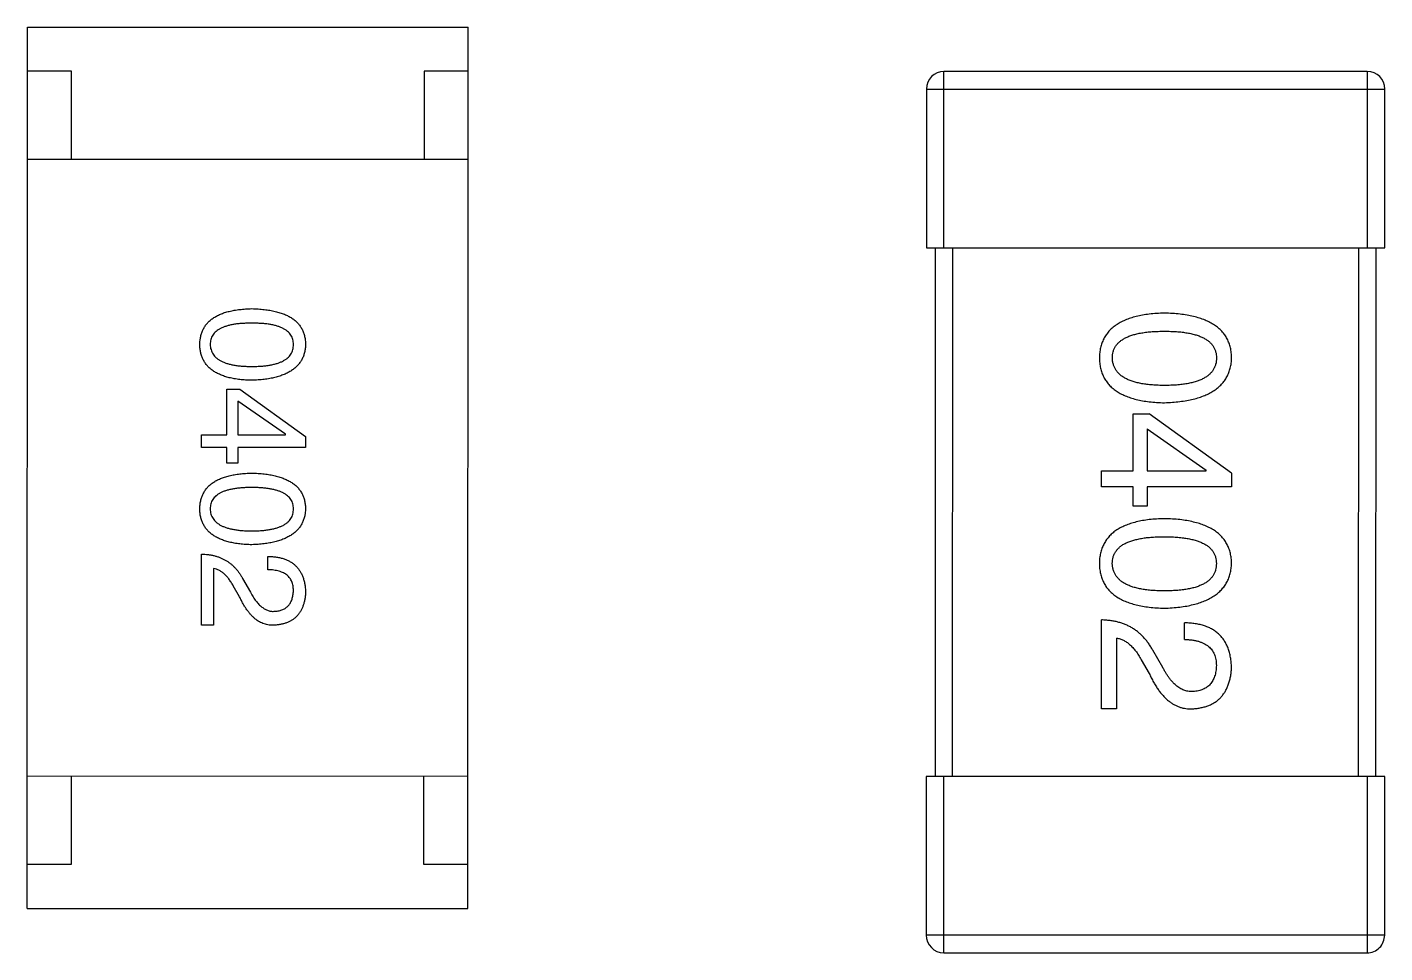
# Model space of a CAD drawing. Header units: inches. Extents: x -29 to 164, y -51 to 83.
# Drawn here: x 128.054 to 129.594, y 28.964 to 30.014 of the extents above; entities that cross this region are included whole.
import ezdxf

# ---------------------------------------------------------------- set-up
doc = ezdxf.new("R2010")
doc.units = ezdxf.units.IN
doc.header["$LTSCALE"] = 1.21
doc.header["$MEASUREMENT"] = 0
doc.layers.get('0').update_dxf_attribs({"linetype": 'CONTINUOUS'})

msp = doc.modelspace()

# ---------------------------------------------------------------- linework, layer by layer
at = {"color": 7, "linetype": 'Continuous'}
for p, q in [((128.0541, 29.0139), (128.0544, 30.0139)), ((128.0544, 30.0139), (128.5544, 30.0138)), ((128.5541, 29.0138), (128.5544, 30.0138)), ((128.1043, 29.9639), (128.0543, 29.9639)), ((128.1043, 29.8639), (128.1043, 29.9639)), ((128.5043, 29.9638), (128.5043, 29.8638)), ((128.5543, 29.9638), (128.5043, 29.9638)), ((129.094, 29.7637), (129.094, 29.9637)), ((129.574, 29.9636), (129.094, 29.9637)), ((129.574, 29.9636), (129.574, 29.7636)), ((129.074, 29.9437), (129.074, 29.7637)), ((129.074, 29.9437), (129.594, 29.9436)), ((129.594, 29.7636), (129.594, 29.9436)), ((128.5543, 29.8638), (128.0543, 29.8639)), ((129.074, 29.7637), (129.594, 29.7636)), ((129.084, 29.7637), (129.0838, 29.1637)), ((129.1038, 29.1637), (129.104, 29.7637)), ((129.564, 29.7636), (129.5638, 29.1636)), ((129.5838, 29.1636), (129.584, 29.7636)), ((128.2807, 29.5514), (128.2808, 29.6032)), ((128.2808, 29.6032), (128.2952, 29.6032)), ((128.2952, 29.6032), (128.3699, 29.5494)), ((128.2932, 29.5894), (128.2932, 29.5514)), ((128.347, 29.552), (128.2932, 29.5894)), ((129.3087, 29.5105), (129.3087, 29.5753)), ((129.3087, 29.5753), (129.3268, 29.5753)), ((129.4202, 29.508), (129.3268, 29.5753)), ((128.2519, 29.537), (128.2519, 29.5514)), ((128.2519, 29.5514), (128.2807, 29.5514)), ((128.2932, 29.5514), (128.347, 29.5514)), ((128.347, 29.5514), (128.347, 29.552)), ((129.3243, 29.5581), (129.3243, 29.5105)), ((129.3243, 29.5581), (129.3915, 29.5113)), ((128.2807, 29.537), (128.2519, 29.537)), ((128.2807, 29.5193), (128.2807, 29.537)), ((128.2932, 29.537), (128.2932, 29.5193)), ((128.3699, 29.5369), (128.2932, 29.537)), ((128.3699, 29.5494), (128.3699, 29.5369)), ((128.2932, 29.5193), (128.2807, 29.5193)), ((129.2726, 29.4925), (129.2726, 29.5105)), ((129.2726, 29.5105), (129.3087, 29.5105)), ((129.3243, 29.5105), (129.3915, 29.5105)), ((129.3915, 29.5105), (129.3915, 29.5113)), ((129.4202, 29.508), (129.4202, 29.4925)), ((129.3087, 29.4925), (129.2726, 29.4925)), ((129.3087, 29.4704), (129.3087, 29.4925)), ((129.3243, 29.4925), (129.3243, 29.4704)), ((129.4202, 29.4925), (129.3243, 29.4925)), ((129.3243, 29.4704), (129.3087, 29.4704)), ((128.2519, 29.3354), (128.2519, 29.416)), ((128.3273, 29.3983), (128.3273, 29.4134)), ((128.2656, 29.3996), (128.2656, 29.3354)), ((128.2984, 29.3885), (128.3076, 29.3727)), ((128.2951, 29.3675), (128.2879, 29.38)), ((128.2656, 29.3354), (128.2519, 29.3354)), ((129.2726, 29.2405), (129.2726, 29.3413)), ((129.3669, 29.3192), (129.3669, 29.338)), ((129.2898, 29.3208), (129.2898, 29.2405)), ((129.3423, 29.2872), (129.3308, 29.3069)), ((129.3177, 29.2962), (129.3267, 29.2806)), ((129.2898, 29.2405), (129.2726, 29.2405)), ((128.5542, 29.1638), (128.0542, 29.1639)), ((128.1042, 29.1639), (128.1042, 29.0639)), ((128.5042, 29.0638), (128.5042, 29.1638)), ((129.0738, 29.1637), (129.0738, 28.9837)), ((129.5938, 29.1636), (129.0738, 29.1637)), ((129.0938, 28.9637), (129.0938, 29.1637)), ((129.5738, 29.1636), (129.5738, 28.9636)), ((129.5938, 28.9836), (129.5938, 29.1636)), ((128.1042, 29.0639), (128.0542, 29.0639)), ((128.5542, 29.0638), (128.5042, 29.0638)), ((128.0541, 29.0139), (128.5541, 29.0138)), ((129.5938, 28.9836), (129.0738, 28.9837)), ((129.0938, 28.9637), (129.5738, 28.9636))]:
    msp.add_line(p, q, dxfattribs=at)
for centre, start, end in [((129.094, 29.9437), 89.988, 179.988), ((129.574, 29.9436), 359.988, 89.988), ((129.0938, 28.9837), 179.988, 269.988), ((129.5738, 28.9836), 269.988, 359.988)]:
    msp.add_arc(centre, 0.02, start, end, dxfattribs=at)
for points, knots in [([(128.25, 29.6538), (128.25, 29.6554), (128.2502, 29.6585), (128.2509, 29.663), (128.2521, 29.6672), (128.2538, 29.6712), (128.2559, 29.6748), (128.2585, 29.6781), (128.2615, 29.6811), (128.2651, 29.6838), (128.269, 29.6862), (128.2734, 29.6883), (128.2782, 29.6901), (128.2835, 29.6915), (128.2892, 29.6928), (128.2954, 29.6936), (128.302, 29.6942), (128.3066, 29.6944), (128.309, 29.6945)], [0, 0, 0, 0, 0.059135, 0.115606, 0.169241, 0.221578, 0.273261, 0.324749, 0.377329, 0.431642, 0.488541, 0.548597, 0.612232, 0.680174, 0.752504, 0.829777, 0.912307, 1, 1, 1, 1]), ([(128.309, 29.6945), (128.3114, 29.6944), (128.3161, 29.6942), (128.323, 29.6936), (128.3294, 29.6927), (128.3353, 29.6915), (128.3408, 29.69), (128.3458, 29.6882), (128.3503, 29.6862), (128.3544, 29.6838), (128.358, 29.6811), (128.3611, 29.6781), (128.3638, 29.6748), (128.366, 29.6711), (128.3677, 29.6672), (128.369, 29.663), (128.3697, 29.6585), (128.3699, 29.6554), (128.37, 29.6538)], [0, 0, 0, 0, 0.088823, 0.172287, 0.250296, 0.323438, 0.392244, 0.456221, 0.516635, 0.573871, 0.628, 0.680335, 0.731489, 0.782557, 0.834044, 0.886738, 0.942089, 1, 1, 1, 1]), ([(129.344, 29.6894), (129.341, 29.6893), (129.3353, 29.6891), (129.327, 29.6883), (129.3193, 29.6872), (129.3121, 29.6857), (129.3055, 29.6838), (129.2995, 29.6816), (129.294, 29.679), (129.2891, 29.676), (129.2847, 29.6726), (129.2809, 29.6689), (129.2777, 29.6647), (129.275, 29.6602), (129.273, 29.6553), (129.2714, 29.6501), (129.2705, 29.6445), (129.2703, 29.6406), (129.2702, 29.6386)], [0, 0, 0, 0, 0.087693, 0.170223, 0.247496, 0.319826, 0.387768, 0.451403, 0.511459, 0.568358, 0.622671, 0.675251, 0.726739, 0.778422, 0.830759, 0.884394, 0.940865, 1, 1, 1, 1]), ([(129.4202, 29.6386), (129.4201, 29.6405), (129.4199, 29.6444), (129.419, 29.6501), (129.4174, 29.6553), (129.4153, 29.6602), (129.4125, 29.6647), (129.4092, 29.6689), (129.4052, 29.6726), (129.4007, 29.676), (129.3956, 29.679), (129.39, 29.6816), (129.3837, 29.6838), (129.3769, 29.6857), (129.3695, 29.6872), (129.3615, 29.6883), (129.353, 29.6891), (129.347, 29.6893), (129.344, 29.6894)], [0, 0, 0, 0, 0.057911, 0.113262, 0.165956, 0.217443, 0.268511, 0.319665, 0.372, 0.426129, 0.483365, 0.543779, 0.607756, 0.676562, 0.749704, 0.827713, 0.911177, 1, 1, 1, 1]), ([(128.309, 29.6781), (128.3071, 29.6781), (128.3034, 29.678), (128.298, 29.6777), (128.293, 29.6773), (128.2884, 29.6767), (128.2842, 29.6758), (128.2803, 29.6748), (128.2768, 29.6735), (128.2736, 29.6721), (128.2708, 29.6705), (128.2684, 29.6687), (128.2663, 29.6667), (128.2647, 29.6645), (128.2633, 29.6621), (128.2624, 29.6595), (128.2619, 29.6567), (128.2618, 29.6548), (128.2618, 29.6538)], [0, 0, 0, 0, 0.096457, 0.187288, 0.27178, 0.350132, 0.423455, 0.491343, 0.554037, 0.612253, 0.666313, 0.717038, 0.764921, 0.811214, 0.856775, 0.902988, 0.950234, 1, 1, 1, 1]), ([(128.3562, 29.6538), (128.3561, 29.6548), (128.3561, 29.6567), (128.3555, 29.6595), (128.3546, 29.6621), (128.3533, 29.6645), (128.3516, 29.6667), (128.3496, 29.6687), (128.3471, 29.6705), (128.3443, 29.6721), (128.3412, 29.6735), (128.3377, 29.6748), (128.3338, 29.6758), (128.3295, 29.6767), (128.3249, 29.6773), (128.3199, 29.6777), (128.3146, 29.678), (128.3109, 29.6781), (128.309, 29.6781)], [0, 0, 0, 0, 0.049764, 0.097007, 0.143217, 0.188577, 0.235116, 0.282997, 0.333719, 0.387776, 0.445989, 0.508679, 0.576563, 0.649481, 0.728235, 0.812722, 0.903548, 1, 1, 1, 1]), ([(129.285, 29.6386), (129.285, 29.6398), (129.2851, 29.6422), (129.2858, 29.6457), (129.2869, 29.6489), (129.2886, 29.6519), (129.2907, 29.6547), (129.2933, 29.6572), (129.2963, 29.6594), (129.2998, 29.6614), (129.3037, 29.6632), (129.3081, 29.6648), (129.313, 29.666), (129.3183, 29.6671), (129.3241, 29.6679), (129.3303, 29.6685), (129.337, 29.6688), (129.3416, 29.6689), (129.344, 29.6689)], [0, 0, 0, 0, 0.049766, 0.097012, 0.143225, 0.188786, 0.235079, 0.282962, 0.333687, 0.387747, 0.445963, 0.508657, 0.576545, 0.649868, 0.72822, 0.812712, 0.903543, 1, 1, 1, 1]), ([(129.344, 29.6689), (129.3464, 29.6689), (129.351, 29.6688), (129.3577, 29.6685), (129.3639, 29.6679), (129.3697, 29.6671), (129.375, 29.666), (129.3799, 29.6647), (129.3843, 29.6632), (129.3882, 29.6614), (129.3917, 29.6594), (129.3947, 29.6572), (129.3973, 29.6546), (129.3994, 29.6519), (129.401, 29.6489), (129.4022, 29.6457), (129.4029, 29.6422), (129.4029, 29.6398), (129.403, 29.6386)], [0, 0, 0, 0, 0.096452, 0.187278, 0.271765, 0.350519, 0.423437, 0.491321, 0.554011, 0.612224, 0.666281, 0.717003, 0.764884, 0.811423, 0.856783, 0.902993, 0.950236, 1, 1, 1, 1]), ([(128.309, 29.6132), (128.3066, 29.6133), (128.302, 29.6134), (128.2954, 29.614), (128.2892, 29.6149), (128.2835, 29.6161), (128.2782, 29.6176), (128.2734, 29.6194), (128.269, 29.6215), (128.265, 29.6239), (128.2615, 29.6266), (128.2585, 29.6296), (128.2559, 29.6329), (128.2538, 29.6365), (128.2521, 29.6404), (128.2509, 29.6446), (128.2502, 29.6491), (128.25, 29.6522), (128.25, 29.6538)], [0, 0, 0, 0, 0.08769, 0.170218, 0.24749, 0.319818, 0.387758, 0.451391, 0.511445, 0.568185, 0.622681, 0.67526, 0.726746, 0.778428, 0.830764, 0.884397, 0.940866, 1, 1, 1, 1]), ([(128.2618, 29.6538), (128.2618, 29.6528), (128.2619, 29.6509), (128.2626, 29.648), (128.2636, 29.6453), (128.2649, 29.6429), (128.2666, 29.6406), (128.2687, 29.6386), (128.2711, 29.6367), (128.2739, 29.6351), (128.2771, 29.6336), (128.2806, 29.6323), (128.2844, 29.6313), (128.2887, 29.6304), (128.2932, 29.6297), (128.2982, 29.6293), (128.3034, 29.629), (128.3071, 29.6289), (128.309, 29.6289)], [0, 0, 0, 0, 0.050879, 0.099377, 0.146973, 0.193618, 0.240619, 0.289461, 0.34047, 0.395283, 0.453059, 0.515633, 0.582666, 0.655287, 0.732971, 0.815933, 0.905166, 1, 1, 1, 1]), ([(128.309, 29.6289), (128.3109, 29.6289), (128.3146, 29.629), (128.3199, 29.6292), (128.3249, 29.6297), (128.3295, 29.6304), (128.3338, 29.6313), (128.3377, 29.6323), (128.3412, 29.6336), (128.3443, 29.635), (128.3471, 29.6367), (128.3496, 29.6385), (128.3516, 29.6406), (128.3533, 29.6429), (128.3546, 29.6453), (128.3555, 29.648), (128.3561, 29.6508), (128.3561, 29.6528), (128.3562, 29.6538)], [0, 0, 0, 0, 0.095719, 0.185854, 0.269738, 0.347952, 0.420315, 0.487894, 0.550245, 0.608186, 0.662454, 0.713283, 0.761375, 0.808209, 0.854301, 0.901312, 0.949396, 1, 1, 1, 1]), ([(128.37, 29.6538), (128.3699, 29.6522), (128.3697, 29.6492), (128.3688, 29.6447), (128.3675, 29.6406), (128.3657, 29.6367), (128.3635, 29.6332), (128.3608, 29.6299), (128.3576, 29.6269), (128.354, 29.6242), (128.35, 29.6218), (128.3454, 29.6197), (128.3405, 29.6179), (128.335, 29.6164), (128.3292, 29.6151), (128.3228, 29.6142), (128.3161, 29.6135), (128.3114, 29.6133), (128.309, 29.6132)], [0, 0, 0, 0, 0.057415, 0.112361, 0.16496, 0.216437, 0.267441, 0.318839, 0.371478, 0.426325, 0.483626, 0.544235, 0.608673, 0.677374, 0.750405, 0.828394, 0.911525, 1, 1, 1, 1]), ([(129.2702, 29.6386), (129.2703, 29.6366), (129.2705, 29.6327), (129.2714, 29.6271), (129.273, 29.6218), (129.275, 29.6169), (129.2777, 29.6124), (129.2809, 29.6083), (129.2847, 29.6045), (129.2891, 29.6011), (129.294, 29.5982), (129.2995, 29.5955), (129.3055, 29.5933), (129.3121, 29.5914), (129.3193, 29.5899), (129.327, 29.5888), (129.3353, 29.588), (129.341, 29.5878), (129.344, 29.5877)], [0, 0, 0, 0, 0.059134, 0.115603, 0.169236, 0.221572, 0.273254, 0.32474, 0.377319, 0.431815, 0.488555, 0.548609, 0.612242, 0.680182, 0.75251, 0.829782, 0.91231, 1, 1, 1, 1]), ([(129.344, 29.6074), (129.3416, 29.6074), (129.3371, 29.6075), (129.3305, 29.6079), (129.3243, 29.6085), (129.3186, 29.6093), (129.3133, 29.6104), (129.3085, 29.6117), (129.3041, 29.6133), (129.3002, 29.6151), (129.2967, 29.6172), (129.2936, 29.6195), (129.291, 29.6221), (129.2889, 29.6249), (129.2872, 29.628), (129.286, 29.6313), (129.2852, 29.6349), (129.285, 29.6373), (129.285, 29.6386)], [0, 0, 0, 0, 0.094834, 0.184067, 0.267029, 0.344713, 0.417334, 0.484367, 0.546941, 0.604717, 0.65953, 0.710539, 0.759381, 0.806382, 0.853027, 0.900623, 0.949121, 1, 1, 1, 1]), ([(129.344, 29.5877), (129.347, 29.5879), (129.3528, 29.5881), (129.3613, 29.589), (129.3692, 29.5902), (129.3766, 29.5917), (129.3834, 29.5936), (129.3896, 29.5959), (129.3952, 29.5985), (129.4003, 29.6015), (129.4048, 29.6049), (129.4088, 29.6086), (129.4122, 29.6127), (129.4149, 29.6172), (129.4171, 29.622), (129.4188, 29.6272), (129.4199, 29.6328), (129.4201, 29.6366), (129.4202, 29.6386)], [0, 0, 0, 0, 0.088475, 0.171606, 0.249595, 0.322626, 0.391327, 0.455765, 0.516374, 0.573675, 0.628522, 0.681161, 0.732559, 0.783563, 0.83504, 0.887639, 0.942585, 1, 1, 1, 1]), ([(129.403, 29.6386), (129.4029, 29.6373), (129.4029, 29.6348), (129.4022, 29.6313), (129.401, 29.6279), (129.3994, 29.6249), (129.3973, 29.6221), (129.3947, 29.6195), (129.3917, 29.6172), (129.3882, 29.6151), (129.3842, 29.6133), (129.3798, 29.6117), (129.375, 29.6104), (129.3697, 29.6093), (129.3639, 29.6084), (129.3577, 29.6078), (129.351, 29.6075), (129.3464, 29.6074), (129.344, 29.6074)], [0, 0, 0, 0, 0.050604, 0.098688, 0.145699, 0.191791, 0.238625, 0.286717, 0.337546, 0.391814, 0.449755, 0.512106, 0.579685, 0.652048, 0.730262, 0.814146, 0.904281, 1, 1, 1, 1]), ([(128.2499, 29.4673), (128.25, 29.4689), (128.2501, 29.472), (128.2509, 29.4765), (128.2521, 29.4807), (128.2538, 29.4846), (128.2559, 29.4882), (128.2585, 29.4916), (128.2615, 29.4946), (128.265, 29.4972), (128.2689, 29.4997), (128.2733, 29.5017), (128.2782, 29.5035), (128.2835, 29.505), (128.2892, 29.5062), (128.2954, 29.5071), (128.302, 29.5077), (128.3066, 29.5079), (128.3089, 29.508)], [0, 0, 0, 0, 0.059135, 0.115606, 0.169241, 0.221578, 0.273261, 0.324749, 0.377329, 0.431642, 0.488541, 0.548597, 0.612232, 0.680174, 0.752504, 0.829777, 0.912307, 1, 1, 1, 1]), ([(128.3089, 29.508), (128.3114, 29.5079), (128.3161, 29.5077), (128.323, 29.5071), (128.3293, 29.5062), (128.3353, 29.505), (128.3407, 29.5035), (128.3457, 29.5017), (128.3503, 29.4996), (128.3543, 29.4972), (128.3579, 29.4946), (128.3611, 29.4915), (128.3638, 29.4882), (128.366, 29.4846), (128.3676, 29.4807), (128.3689, 29.4765), (128.3697, 29.472), (128.3698, 29.4689), (128.3699, 29.4673)], [0, 0, 0, 0, 0.088823, 0.172287, 0.250296, 0.323438, 0.392244, 0.456221, 0.516635, 0.573871, 0.628, 0.680335, 0.731489, 0.782557, 0.834044, 0.886738, 0.942089, 1, 1, 1, 1]), ([(128.3089, 29.4916), (128.307, 29.4916), (128.3033, 29.4915), (128.298, 29.4912), (128.293, 29.4908), (128.2884, 29.4901), (128.2841, 29.4892), (128.2802, 29.4883), (128.2767, 29.487), (128.2736, 29.4856), (128.2708, 29.484), (128.2683, 29.4822), (128.2663, 29.4802), (128.2646, 29.478), (128.2633, 29.4756), (128.2624, 29.473), (128.2618, 29.4702), (128.2618, 29.4683), (128.2617, 29.4673)], [0, 0, 0, 0, 0.096457, 0.187288, 0.27178, 0.350132, 0.423455, 0.491343, 0.554037, 0.612253, 0.666313, 0.717038, 0.764921, 0.811214, 0.856775, 0.902988, 0.950234, 1, 1, 1, 1]), ([(128.3561, 29.4673), (128.3561, 29.4683), (128.356, 29.4702), (128.3555, 29.473), (128.3546, 29.4756), (128.3533, 29.478), (128.3516, 29.4802), (128.3495, 29.4822), (128.3471, 29.484), (128.3443, 29.4856), (128.3411, 29.487), (128.3376, 29.4882), (128.3337, 29.4892), (128.3295, 29.4901), (128.3249, 29.4908), (128.3199, 29.4912), (128.3145, 29.4915), (128.3108, 29.4916), (128.3089, 29.4916)], [0, 0, 0, 0, 0.049764, 0.097007, 0.143217, 0.188577, 0.235116, 0.282997, 0.333719, 0.387776, 0.445989, 0.508679, 0.576563, 0.649481, 0.728235, 0.812722, 0.903548, 1, 1, 1, 1]), ([(128.3089, 29.4266), (128.3066, 29.4267), (128.302, 29.4269), (128.2954, 29.4275), (128.2892, 29.4284), (128.2834, 29.4296), (128.2782, 29.4311), (128.2733, 29.4329), (128.2689, 29.435), (128.265, 29.4374), (128.2615, 29.4401), (128.2585, 29.4431), (128.2559, 29.4464), (128.2538, 29.45), (128.2521, 29.4539), (128.2509, 29.4581), (128.2501, 29.4626), (128.25, 29.4657), (128.2499, 29.4673)], [0, 0, 0, 0, 0.08769, 0.170218, 0.24749, 0.319818, 0.387758, 0.451391, 0.511445, 0.568185, 0.622681, 0.67526, 0.726746, 0.778428, 0.830764, 0.884397, 0.940866, 1, 1, 1, 1]), ([(128.2617, 29.4673), (128.2618, 29.4663), (128.2619, 29.4643), (128.2625, 29.4615), (128.2635, 29.4588), (128.2649, 29.4564), (128.2666, 29.4541), (128.2687, 29.4521), (128.2711, 29.4502), (128.2739, 29.4485), (128.277, 29.4471), (128.2805, 29.4458), (128.2844, 29.4447), (128.2886, 29.4439), (128.2932, 29.4432), (128.2981, 29.4427), (128.3034, 29.4424), (128.307, 29.4424), (128.3089, 29.4424)], [0, 0, 0, 0, 0.050879, 0.099377, 0.146973, 0.193618, 0.240619, 0.289461, 0.34047, 0.395283, 0.453059, 0.515633, 0.582666, 0.655287, 0.732971, 0.815933, 0.905166, 1, 1, 1, 1]), ([(128.3089, 29.4424), (128.3108, 29.4424), (128.3145, 29.4424), (128.3199, 29.4427), (128.3249, 29.4432), (128.3295, 29.4439), (128.3337, 29.4447), (128.3376, 29.4458), (128.3411, 29.4471), (128.3443, 29.4485), (128.3471, 29.4502), (128.3495, 29.452), (128.3516, 29.4541), (128.3533, 29.4563), (128.3546, 29.4588), (128.3555, 29.4615), (128.356, 29.4643), (128.3561, 29.4663), (128.3561, 29.4673)], [0, 0, 0, 0, 0.095719, 0.185854, 0.269738, 0.347952, 0.420315, 0.487894, 0.550245, 0.608186, 0.662454, 0.713283, 0.761375, 0.808209, 0.854301, 0.901312, 0.949396, 1, 1, 1, 1]), ([(128.3699, 29.4673), (128.3698, 29.4657), (128.3696, 29.4627), (128.3688, 29.4582), (128.3674, 29.4541), (128.3657, 29.4502), (128.3635, 29.4466), (128.3608, 29.4434), (128.3576, 29.4404), (128.354, 29.4377), (128.3499, 29.4353), (128.3454, 29.4332), (128.3404, 29.4313), (128.335, 29.4298), (128.3291, 29.4286), (128.3228, 29.4276), (128.316, 29.427), (128.3113, 29.4268), (128.3089, 29.4266)], [0, 0, 0, 0, 0.057415, 0.112361, 0.16496, 0.216437, 0.267441, 0.318839, 0.371478, 0.426325, 0.483626, 0.544235, 0.608673, 0.677374, 0.750405, 0.828394, 0.911525, 1, 1, 1, 1]), ([(129.3439, 29.4562), (129.341, 29.4561), (129.3353, 29.4559), (129.327, 29.4552), (129.3193, 29.4541), (129.3121, 29.4526), (129.3055, 29.4507), (129.2995, 29.4484), (129.294, 29.4459), (129.289, 29.4428), (129.2846, 29.4395), (129.2809, 29.4357), (129.2776, 29.4316), (129.275, 29.4271), (129.2729, 29.4222), (129.2714, 29.4169), (129.2704, 29.4113), (129.2703, 29.4074), (129.2702, 29.4054)], [0, 0, 0, 0, 0.087693, 0.170223, 0.247496, 0.319826, 0.387768, 0.451403, 0.511459, 0.568358, 0.622671, 0.675251, 0.726739, 0.778422, 0.830759, 0.884394, 0.940865, 1, 1, 1, 1]), ([(129.4202, 29.4054), (129.4201, 29.4074), (129.4199, 29.4113), (129.4189, 29.4169), (129.4173, 29.4222), (129.4152, 29.4271), (129.4125, 29.4316), (129.4091, 29.4357), (129.4052, 29.4395), (129.4007, 29.4428), (129.3956, 29.4458), (129.3899, 29.4484), (129.3837, 29.4507), (129.3768, 29.4525), (129.3694, 29.4541), (129.3615, 29.4552), (129.3529, 29.4559), (129.347, 29.4561), (129.3439, 29.4562)], [0, 0, 0, 0, 0.057911, 0.113262, 0.165956, 0.217443, 0.268511, 0.319665, 0.372, 0.426129, 0.483365, 0.543779, 0.607756, 0.676562, 0.749704, 0.827713, 0.911177, 1, 1, 1, 1]), ([(129.2849, 29.4054), (129.285, 29.4067), (129.2851, 29.409), (129.2857, 29.4125), (129.2869, 29.4158), (129.2886, 29.4187), (129.2906, 29.4215), (129.2932, 29.424), (129.2962, 29.4263), (129.2997, 29.4283), (129.3037, 29.4301), (129.3081, 29.4316), (129.3129, 29.4328), (129.3182, 29.434), (129.324, 29.4347), (129.3302, 29.4353), (129.3369, 29.4357), (129.3416, 29.4357), (129.3439, 29.4357)], [0, 0, 0, 0, 0.049766, 0.097012, 0.143225, 0.188786, 0.235079, 0.282962, 0.333687, 0.387747, 0.445963, 0.508657, 0.576545, 0.649868, 0.72822, 0.812712, 0.903543, 1, 1, 1, 1]), ([(129.3439, 29.4357), (129.3463, 29.4357), (129.3509, 29.4357), (129.3576, 29.4353), (129.3639, 29.4347), (129.3696, 29.4339), (129.3749, 29.4328), (129.3798, 29.4316), (129.3842, 29.43), (129.3881, 29.4282), (129.3916, 29.4262), (129.3947, 29.424), (129.3972, 29.4215), (129.3993, 29.4187), (129.401, 29.4157), (129.4021, 29.4125), (129.4028, 29.409), (129.4029, 29.4066), (129.4029, 29.4054)], [0, 0, 0, 0, 0.096452, 0.187278, 0.271765, 0.350519, 0.423437, 0.491321, 0.554011, 0.612224, 0.666281, 0.717003, 0.764884, 0.811423, 0.856783, 0.902993, 0.950236, 1, 1, 1, 1]), ([(128.2519, 29.416), (128.2532, 29.416), (128.2558, 29.4159), (128.2596, 29.4155), (128.2633, 29.4149), (128.2668, 29.4141), (128.2702, 29.4131), (128.2735, 29.4119), (128.2766, 29.4105), (128.2796, 29.4088), (128.2824, 29.407), (128.2851, 29.405), (128.2877, 29.4027), (128.2901, 29.4003), (128.2924, 29.3976), (128.2946, 29.3948), (128.2966, 29.3917), (128.2978, 29.3896), (128.2984, 29.3885)], [0, 0, 0, 0, 0.069512, 0.136307, 0.201431, 0.265186, 0.327322, 0.388242, 0.448098, 0.507757, 0.566952, 0.626243, 0.686026, 0.745963, 0.807549, 0.869906, 0.934172, 1, 1, 1, 1]), ([(128.3273, 29.4134), (128.3289, 29.4133), (128.3322, 29.4132), (128.3369, 29.4127), (128.3413, 29.4118), (128.3454, 29.4107), (128.3492, 29.4092), (128.3526, 29.4074), (128.3558, 29.4053), (128.3586, 29.4029), (128.3612, 29.4002), (128.3634, 29.3972), (128.3652, 29.3939), (128.3668, 29.3902), (128.3681, 29.3863), (128.369, 29.382), (128.3697, 29.3775), (128.3698, 29.3743), (128.3699, 29.3727)], [0, 0, 0, 0, 0.074935, 0.145873, 0.212498, 0.27598, 0.33603, 0.394042, 0.450372, 0.505546, 0.560812, 0.616481, 0.673265, 0.732328, 0.7938, 0.858943, 0.92718, 1, 1, 1, 1]), ([(128.2879, 29.38), (128.2871, 29.3814), (128.2855, 29.3841), (128.283, 29.3878), (128.2803, 29.391), (128.2775, 29.3937), (128.2747, 29.396), (128.2718, 29.3977), (128.2688, 29.399), (128.2667, 29.3994), (128.2656, 29.3996)], [0, 0, 0, 0, 0.158292, 0.304606, 0.440272, 0.565336, 0.681745, 0.791834, 0.896966, 1, 1, 1, 1]), ([(128.3561, 29.3747), (128.3561, 29.3756), (128.3561, 29.3774), (128.3557, 29.38), (128.3552, 29.3825), (128.3544, 29.3848), (128.3534, 29.3869), (128.3521, 29.3888), (128.3506, 29.3905), (128.3489, 29.3921), (128.347, 29.3935), (128.3448, 29.3947), (128.3424, 29.3957), (128.3399, 29.3966), (128.337, 29.3973), (128.334, 29.3978), (128.3307, 29.3982), (128.3284, 29.3983), (128.3273, 29.3983)], [0, 0, 0, 0, 0.065945, 0.127767, 0.186553, 0.242898, 0.297728, 0.351599, 0.404854, 0.459191, 0.515338, 0.573322, 0.634405, 0.698538, 0.767039, 0.84022, 0.917406, 1, 1, 1, 1]), ([(129.2702, 29.4054), (129.2703, 29.4034), (129.2704, 29.3996), (129.2714, 29.3939), (129.2729, 29.3887), (129.275, 29.3838), (129.2776, 29.3793), (129.2808, 29.3751), (129.2846, 29.3714), (129.289, 29.368), (129.2939, 29.365), (129.2994, 29.3624), (129.3055, 29.3602), (129.3121, 29.3583), (129.3192, 29.3568), (129.327, 29.3557), (129.3353, 29.3549), (129.341, 29.3547), (129.3439, 29.3546)], [0, 0, 0, 0, 0.059134, 0.115603, 0.169236, 0.221572, 0.273254, 0.32474, 0.377319, 0.431815, 0.488555, 0.548609, 0.612242, 0.680182, 0.75251, 0.829782, 0.91231, 1, 1, 1, 1]), ([(129.3439, 29.3743), (129.3416, 29.3743), (129.337, 29.3743), (129.3304, 29.3747), (129.3243, 29.3753), (129.3185, 29.3761), (129.3133, 29.3772), (129.3084, 29.3786), (129.3041, 29.3801), (129.3001, 29.382), (129.2966, 29.384), (129.2936, 29.3864), (129.291, 29.3889), (129.2889, 29.3917), (129.2872, 29.3948), (129.2859, 29.3981), (129.2852, 29.4017), (129.285, 29.4042), (129.2849, 29.4054)], [0, 0, 0, 0, 0.094834, 0.184067, 0.267029, 0.344713, 0.417334, 0.484367, 0.546941, 0.604717, 0.65953, 0.710539, 0.759381, 0.806382, 0.853027, 0.900623, 0.949121, 1, 1, 1, 1]), ([(129.4029, 29.4054), (129.4029, 29.4041), (129.4028, 29.4017), (129.4021, 29.3981), (129.401, 29.3948), (129.3993, 29.3917), (129.3972, 29.3889), (129.3947, 29.3863), (129.3916, 29.384), (129.3881, 29.3819), (129.3842, 29.3801), (129.3798, 29.3785), (129.3749, 29.3772), (129.3696, 29.3761), (129.3639, 29.3753), (129.3576, 29.3747), (129.3509, 29.3743), (129.3463, 29.3743), (129.3439, 29.3743)], [0, 0, 0, 0, 0.050604, 0.098688, 0.145699, 0.191791, 0.238625, 0.286717, 0.337546, 0.391814, 0.449755, 0.512106, 0.579685, 0.652048, 0.730262, 0.814146, 0.904281, 1, 1, 1, 1]), ([(129.3439, 29.3546), (129.3469, 29.3547), (129.3528, 29.355), (129.3613, 29.3558), (129.3692, 29.357), (129.3765, 29.3586), (129.3833, 29.3605), (129.3895, 29.3627), (129.3952, 29.3654), (129.4003, 29.3684), (129.4048, 29.3718), (129.4087, 29.3755), (129.4121, 29.3796), (129.4149, 29.384), (129.4171, 29.3889), (129.4187, 29.3941), (129.4198, 29.3996), (129.42, 29.4034), (129.4202, 29.4054)], [0, 0, 0, 0, 0.088475, 0.171606, 0.249595, 0.322626, 0.391327, 0.455765, 0.516374, 0.573675, 0.628522, 0.681161, 0.732559, 0.783563, 0.83504, 0.887639, 0.942585, 1, 1, 1, 1]), ([(128.3345, 29.3354), (128.3335, 29.3353), (128.3315, 29.3353), (128.3286, 29.3355), (128.3257, 29.336), (128.3229, 29.3368), (128.3202, 29.3379), (128.3175, 29.3392), (128.315, 29.3408), (128.3125, 29.3427), (128.31, 29.3449), (128.3077, 29.3473), (128.3054, 29.35), (128.3032, 29.353), (128.301, 29.3562), (128.299, 29.3597), (128.297, 29.3635), (128.2958, 29.3661), (128.2951, 29.3675)], [0, 0, 0, 0, 0.055083, 0.109453, 0.162685, 0.21614, 0.26961, 0.324284, 0.380202, 0.437433, 0.497084, 0.559152, 0.624288, 0.692446, 0.763862, 0.838743, 0.917269, 1, 1, 1, 1]), ([(128.3076, 29.3727), (128.3081, 29.3718), (128.309, 29.37), (128.3106, 29.3674), (128.3121, 29.365), (128.3137, 29.3628), (128.3153, 29.3608), (128.317, 29.3589), (128.3186, 29.3573), (128.3204, 29.3559), (128.3221, 29.3546), (128.3239, 29.3535), (128.3257, 29.3526), (128.3275, 29.3519), (128.3294, 29.3514), (128.3313, 29.3511), (128.3332, 29.351), (128.3345, 29.3511), (128.3351, 29.3511)], [0, 0, 0, 0, 0.084365, 0.165386, 0.24176, 0.314729, 0.38433, 0.449952, 0.513164, 0.5734, 0.630824, 0.68644, 0.740136, 0.792605, 0.844515, 0.896112, 0.947763, 1, 1, 1, 1]), ([(128.3699, 29.3727), (128.3698, 29.3713), (128.3696, 29.3685), (128.369, 29.3644), (128.3681, 29.3607), (128.367, 29.3571), (128.3657, 29.3539), (128.3641, 29.3509), (128.3622, 29.3481), (128.3601, 29.3456), (128.3578, 29.3434), (128.3552, 29.3414), (128.3523, 29.3398), (128.3492, 29.3384), (128.3459, 29.3372), (128.3423, 29.3363), (128.3385, 29.3357), (128.3358, 29.3355), (128.3345, 29.3354)], [0, 0, 0, 0, 0.074847, 0.14558, 0.212628, 0.276599, 0.337792, 0.396608, 0.453638, 0.509854, 0.565589, 0.621545, 0.678777, 0.737222, 0.798388, 0.862259, 0.929312, 1, 1, 1, 1]), ([(128.3351, 29.3511), (128.336, 29.3512), (128.3376, 29.3513), (128.3399, 29.3517), (128.342, 29.3523), (128.3441, 29.353), (128.3459, 29.3539), (128.3476, 29.355), (128.3492, 29.3562), (128.3506, 29.3576), (128.3518, 29.3592), (128.3529, 29.3609), (128.3538, 29.3628), (128.3546, 29.3649), (128.3552, 29.3671), (128.3557, 29.3695), (128.356, 29.372), (128.3561, 29.3738), (128.3561, 29.3747)], [0, 0, 0, 0, 0.069456, 0.136175, 0.198596, 0.258993, 0.316838, 0.37342, 0.428889, 0.48454, 0.540119, 0.597644, 0.65702, 0.718534, 0.783117, 0.851564, 0.923888, 1, 1, 1, 1]), ([(129.3308, 29.3069), (129.33, 29.3082), (129.3285, 29.3109), (129.326, 29.3148), (129.3233, 29.3183), (129.3204, 29.3216), (129.3174, 29.3247), (129.3142, 29.3275), (129.3108, 29.3301), (129.3073, 29.3323), (129.3035, 29.3344), (129.2996, 29.3361), (129.2955, 29.3377), (129.2913, 29.3389), (129.2869, 29.3399), (129.2823, 29.3406), (129.2775, 29.3411), (129.2743, 29.3413), (129.2726, 29.3413)], [0, 0, 0, 0, 0.065828, 0.130094, 0.192451, 0.254037, 0.313974, 0.373757, 0.433048, 0.492243, 0.551902, 0.611758, 0.672678, 0.734814, 0.798569, 0.863693, 0.930488, 1, 1, 1, 1]), ([(129.4201, 29.2872), (129.42, 29.2892), (129.4198, 29.2931), (129.419, 29.2988), (129.4179, 29.3041), (129.4163, 29.3091), (129.4143, 29.3136), (129.412, 29.3178), (129.4092, 29.3216), (129.4061, 29.325), (129.4025, 29.328), (129.3986, 29.3306), (129.3942, 29.3328), (129.3895, 29.3346), (129.3844, 29.3361), (129.3789, 29.3371), (129.373, 29.3378), (129.369, 29.3379), (129.3669, 29.338)], [0, 0, 0, 0, 0.07282, 0.141057, 0.2062, 0.267672, 0.326735, 0.383519, 0.439188, 0.494454, 0.549628, 0.605958, 0.66397, 0.72402, 0.787502, 0.854127, 0.925065, 1, 1, 1, 1]), ([(129.2898, 29.3208), (129.2911, 29.3206), (129.2937, 29.32), (129.2975, 29.3184), (129.3012, 29.3162), (129.3047, 29.3134), (129.3082, 29.31), (129.3115, 29.306), (129.3147, 29.3014), (129.3167, 29.298), (129.3177, 29.2962)], [0, 0, 0, 0, 0.103034, 0.208166, 0.318255, 0.434664, 0.559728, 0.695394, 0.841708, 1, 1, 1, 1]), ([(129.3669, 29.3192), (129.3683, 29.3191), (129.3711, 29.319), (129.3752, 29.3186), (129.3791, 29.318), (129.3826, 29.3171), (129.3858, 29.316), (129.3888, 29.3147), (129.3915, 29.3132), (129.3939, 29.3114), (129.3961, 29.3095), (129.3979, 29.3073), (129.3995, 29.3049), (129.4008, 29.3022), (129.4017, 29.2994), (129.4024, 29.2963), (129.4028, 29.2931), (129.4029, 29.2908), (129.4029, 29.2896)], [0, 0, 0, 0, 0.082594, 0.15978, 0.232961, 0.301462, 0.365595, 0.426678, 0.484662, 0.540809, 0.595146, 0.648401, 0.702272, 0.757102, 0.813447, 0.872233, 0.934055, 1, 1, 1, 1]), ([(129.4029, 29.2896), (129.4029, 29.2885), (129.4027, 29.2863), (129.4024, 29.2831), (129.4018, 29.2802), (129.401, 29.2774), (129.4, 29.2748), (129.3989, 29.2724), (129.3975, 29.2703), (129.396, 29.2683), (129.3942, 29.2666), (129.3923, 29.265), (129.3902, 29.2637), (129.3878, 29.2625), (129.3853, 29.2617), (129.3826, 29.2609), (129.3797, 29.2604), (129.3777, 29.2602), (129.3767, 29.2601)], [0, 0, 0, 0, 0.076112, 0.148436, 0.216883, 0.281466, 0.34298, 0.402356, 0.459881, 0.51546, 0.571111, 0.62658, 0.683162, 0.741007, 0.801404, 0.863825, 0.930544, 1, 1, 1, 1]), ([(129.3267, 29.2806), (129.3275, 29.2789), (129.329, 29.2756), (129.3315, 29.2709), (129.3341, 29.2665), (129.3368, 29.2625), (129.3395, 29.2588), (129.3424, 29.2554), (129.3453, 29.2524), (129.3484, 29.2497), (129.3515, 29.2473), (129.3547, 29.2453), (129.358, 29.2437), (129.3614, 29.2423), (129.3649, 29.2413), (129.3685, 29.2407), (129.3721, 29.2404), (129.3746, 29.2404), (129.3759, 29.2405)], [0, 0, 0, 0, 0.082731, 0.161257, 0.236138, 0.307554, 0.375712, 0.440848, 0.502916, 0.562567, 0.619798, 0.675716, 0.73039, 0.78386, 0.837315, 0.890547, 0.944917, 1, 1, 1, 1]), ([(129.3767, 29.2601), (129.3759, 29.2601), (129.3743, 29.26), (129.3719, 29.2602), (129.3695, 29.2606), (129.3671, 29.2612), (129.3649, 29.2621), (129.3626, 29.2632), (129.3604, 29.2645), (129.3582, 29.2661), (129.356, 29.2679), (129.354, 29.27), (129.3519, 29.2723), (129.3499, 29.2748), (129.3479, 29.2775), (129.346, 29.2805), (129.3441, 29.2838), (129.3429, 29.286), (129.3423, 29.2872)], [0, 0, 0, 0, 0.052237, 0.103888, 0.155485, 0.207395, 0.259864, 0.31356, 0.369176, 0.4266, 0.486836, 0.550048, 0.61567, 0.685271, 0.75824, 0.834614, 0.915635, 1, 1, 1, 1]), ([(129.3759, 29.2405), (129.3776, 29.2406), (129.3809, 29.2409), (129.3856, 29.2417), (129.3901, 29.2428), (129.3943, 29.2442), (129.3982, 29.246), (129.4017, 29.2481), (129.405, 29.2505), (129.4079, 29.2533), (129.4105, 29.2564), (129.4128, 29.2599), (129.4148, 29.2636), (129.4166, 29.2677), (129.4179, 29.2721), (129.419, 29.2768), (129.4198, 29.2819), (129.42, 29.2854), (129.4201, 29.2872)], [0, 0, 0, 0, 0.070688, 0.137741, 0.201612, 0.262778, 0.321223, 0.378455, 0.434411, 0.490146, 0.546362, 0.603392, 0.662208, 0.723401, 0.787372, 0.85442, 0.925153, 1, 1, 1, 1])]:
    msp.add_open_spline(points, degree=3, knots=knots, dxfattribs=at)

doc.saveas('drawing.dxf')
